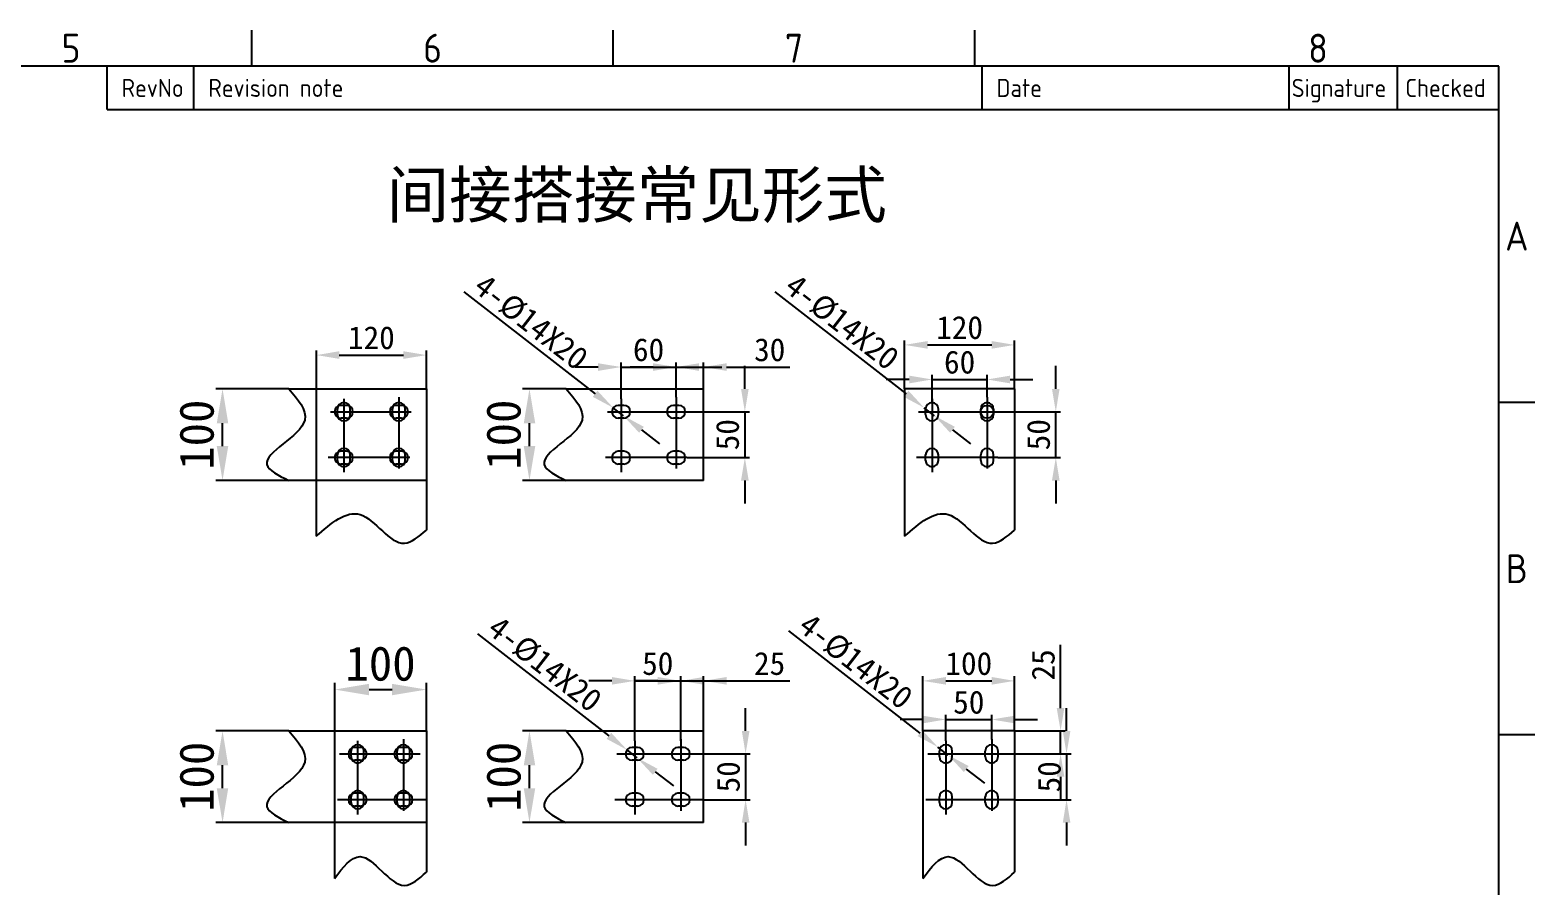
# Model space of a CAD drawing. Header units: millimetres. Extents: x 574498 to 1170950, y -60215 to -53982.
# Drawn here: x 586041 to 587682, y -58358 to -57424 of the extents above; entities that cross this region are included whole.
import ezdxf
from ezdxf.enums import TextEntityAlignment as Align

# ---------------------------------------------------------------- set-up
doc = ezdxf.new("R2010")
doc.units = ezdxf.units.MM
for name, color, linetype in [('01', 7, 'Continuous'), ('FRAME025', 7, 'Continuous'), ('FRAME050', 6, 'Continuous'), ('FRAME070', 5, 'Continuous')]:
    doc.layers.add(name, color=color, linetype=linetype)
doc.styles.add('ISOCP', font='isocp.shx')
doc.styles.get("Standard").update_dxf_attribs({"font": ''})
doc.styles.get('Standard').set_extended_font_data('NSimSun')
doc.dimstyles.new('ISO-25', dxfattribs={"dimtxt": 2.5, "dimasz": 2.5, "dimexe": 1.25, "dimexo": 0.625, "dimtad": 1, "dimtxsty": 'Standard', "dimcen": 2.5, "dimadec": 0, "dimazin": 0, "dimtfac": 1, "dimtmove": 0, "dimatfit": 3, "dimfxl": 1, "dimarcsym": 0})

# ---------------------------------------------------------------- blocks, each defined once
blk = doc.blocks.new('*D275')
at = {"layer": '01', "color": 0, "lineweight": -2}
for p, q in [((586373.5, -58188.5), (586373.5, -58135.9)), ((586473.5, -58188.5), (586473.5, -58135.9)), ((586411, -58143.4), (586436, -58143.4))]:
    blk.add_line(p, q, dxfattribs=at)
at = {"layer": '01', "color": 0}
for points in [[(586411, -58137.1), (586411, -58149.6), (586373.5, -58143.4)], [(586436, -58137.1), (586436, -58149.6), (586473.5, -58143.4)]]:
    blk.add_solid(points, dxfattribs=at)
at = {"layer": 'Defpoints', "color": 0}
for p in [(586473.5, -58143.4), (586373.5, -58188.5), (586473.5, -58188.5)]:
    blk.add_point(p, dxfattribs=at)
at = {"layer": '01', "color": 0, "insert": (586423.5, -58115.2), "char_height": 37.5, "attachment_point": 5}
blk.add_mtext('100', dxfattribs=at)
blk = doc.blocks.new('*D276')
at = {"layer": '01', "color": 0, "lineweight": -2}
for p, q in [((586323.5, -58188.5), (586243.7, -58188.5)), ((586251.2, -58251), (586251.2, -58226)), ((586323.5, -58288.5), (586243.7, -58288.5))]:
    blk.add_line(p, q, dxfattribs=at)
at = {"layer": '01', "color": 0}
for points in [[(586244.9, -58226), (586257.4, -58226), (586251.2, -58188.5)], [(586244.9, -58251), (586257.4, -58251), (586251.2, -58288.5)]]:
    blk.add_solid(points, dxfattribs=at)
at = {"layer": 'Defpoints', "color": 0}
for p in [(586251.2, -58188.5), (586323.5, -58188.5), (586323.5, -58288.5)]:
    blk.add_point(p, dxfattribs=at)
at = {"layer": '01', "color": 0, "insert": (586223.1, -58238.5), "char_height": 37.5, "attachment_point": 5, "rotation": 90}
blk.add_mtext('100', dxfattribs=at)
blk = doc.blocks.new('*D277')
at = {"layer": '01', "color": 0, "lineweight": -2}
for p, q in [((586625.8, -58188.5), (586578.4, -58188.5)), ((586585.9, -58251), (586585.9, -58226)), ((586625.8, -58288.5), (586578.4, -58288.5))]:
    blk.add_line(p, q, dxfattribs=at)
at = {"layer": '01', "color": 0}
for points in [[(586579.7, -58226), (586592.2, -58226), (586585.9, -58188.5)], [(586579.7, -58251), (586592.2, -58251), (586585.9, -58288.5)]]:
    blk.add_solid(points, dxfattribs=at)
at = {"layer": 'Defpoints', "color": 0}
for p in [(586585.9, -58188.5), (586625.8, -58188.5), (586625.8, -58288.5)]:
    blk.add_point(p, dxfattribs=at)
at = {"layer": '01', "color": 0, "insert": (586557.8, -58238.5), "char_height": 37.5, "attachment_point": 5, "rotation": 90}
blk.add_mtext('100', dxfattribs=at)
blk = doc.blocks.new('*D278')
at = {"layer": '01', "color": 0, "lineweight": -2}
for p, q in [((586675.8, -58133.9), (586650.8, -58133.9)), ((586700.8, -58199.4), (586700.8, -58128.9)), ((586700.8, -58133.9), (586750.8, -58133.9)), ((586750.8, -58199.4), (586750.8, -58128.9)), ((586775.8, -58133.9), (586800.8, -58133.9))]:
    blk.add_line(p, q, dxfattribs=at)
at = {"layer": '01', "color": 0}
for points in [[(586675.8, -58129.7), (586675.8, -58138), (586700.8, -58133.9)], [(586775.8, -58129.7), (586775.8, -58138), (586750.8, -58133.9)]]:
    blk.add_solid(points, dxfattribs=at)
at = {"layer": 'Defpoints', "color": 0}
for p in [(586750.8, -58133.9), (586700.8, -58199.4), (586750.8, -58199.4)]:
    blk.add_point(p, dxfattribs=at)
at = {"layer": '01', "color": 0, "insert": (586725.8, -58115.1), "char_height": 25, "attachment_point": 5}
blk.add_mtext('50', dxfattribs=at)
blk = doc.blocks.new('*D279')
at = {"layer": '01', "color": 0, "lineweight": -2}
for p, q in [((586725.8, -58133.9), (586700.8, -58133.9)), ((586750.8, -58188.5), (586750.8, -58128.9)), ((586750.8, -58133.9), (586775.8, -58133.9)), ((586775.8, -58188.5), (586775.8, -58128.9)), ((586800.8, -58133.9), (586869.8, -58133.9))]:
    blk.add_line(p, q, dxfattribs=at)
at = {"layer": '01', "color": 0}
for points in [[(586725.8, -58129.7), (586725.8, -58138), (586750.8, -58133.9)], [(586800.8, -58129.7), (586800.8, -58138), (586775.8, -58133.9)]]:
    blk.add_solid(points, dxfattribs=at)
at = {"layer": 'Defpoints', "color": 0}
for p in [(586775.8, -58133.9), (586750.8, -58188.5), (586775.8, -58188.5)]:
    blk.add_point(p, dxfattribs=at)
at = {"layer": '01', "color": 0, "insert": (586847.8, -58115.1), "char_height": 25, "attachment_point": 5}
blk.add_mtext('25', dxfattribs=at)
blk = doc.blocks.new('*D280')
at = {"layer": '01', "color": 0, "lineweight": -2}
for p, q in [((586821.6, -58188.5), (586821.6, -58163.5)), ((586769.2, -58213.5), (586826.6, -58213.5)), ((586821.6, -58213.5), (586821.6, -58263.5)), ((586775.8, -58263.5), (586826.6, -58263.5)), ((586821.6, -58288.5), (586821.6, -58313.5))]:
    blk.add_line(p, q, dxfattribs=at)
at = {"layer": '01', "color": 0}
for points in [[(586817.5, -58188.5), (586825.8, -58188.5), (586821.6, -58213.5)], [(586817.5, -58288.5), (586825.8, -58288.5), (586821.6, -58263.5)]]:
    blk.add_solid(points, dxfattribs=at)
at = {"layer": 'Defpoints', "color": 0}
for p in [(586769.2, -58213.5), (586775.8, -58263.5), (586821.6, -58263.5)]:
    blk.add_point(p, dxfattribs=at)
at = {"layer": '01', "color": 0, "insert": (586802.9, -58238.5), "char_height": 25, "attachment_point": 5, "rotation": 90}
blk.add_mtext('50', dxfattribs=at)
blk = doc.blocks.new('*D281')
at = {"layer": '01', "color": 0, "lineweight": -2}
for p, q in [((587040, -58199.4), (587040, -58171)), ((587090, -58197.7), (587090, -58171)), ((587015, -58176), (586990, -58176)), ((587040, -58176), (587090, -58176)), ((587115, -58176), (587140, -58176))]:
    blk.add_line(p, q, dxfattribs=at)
at = {"layer": '01', "color": 0}
for points in [[(587015, -58171.9), (587015, -58180.2), (587040, -58176)], [(587115, -58171.9), (587115, -58180.2), (587090, -58176)]]:
    blk.add_solid(points, dxfattribs=at)
at = {"layer": 'Defpoints', "color": 0}
for p in [(587090, -58176), (587040, -58199.4), (587090, -58197.7)]:
    blk.add_point(p, dxfattribs=at)
at = {"layer": '01', "color": 0, "insert": (587065, -58157.3), "char_height": 25, "attachment_point": 5}
blk.add_mtext('50', dxfattribs=at)
blk = doc.blocks.new('*D282')
at = {"layer": '01', "color": 0, "lineweight": -2}
for p, q in [((587015, -58188.5), (587015, -58128.9)), ((587040, -58133.9), (587090, -58133.9)), ((587115, -58188.5), (587115, -58128.9))]:
    blk.add_line(p, q, dxfattribs=at)
at = {"layer": '01', "color": 0}
for points in [[(587040, -58129.7), (587040, -58138), (587015, -58133.9)], [(587090, -58129.7), (587090, -58138), (587115, -58133.9)]]:
    blk.add_solid(points, dxfattribs=at)
at = {"layer": 'Defpoints', "color": 0}
for p in [(587115, -58133.9), (587015, -58188.5), (587115, -58188.5)]:
    blk.add_point(p, dxfattribs=at)
at = {"layer": '01', "color": 0, "insert": (587065, -58115.1), "char_height": 25, "attachment_point": 5}
blk.add_mtext('100', dxfattribs=at)
blk = doc.blocks.new('*D283')
at = {"layer": '01', "color": 0, "lineweight": -2}
for p, q in [((587165.1, -58163.5), (587165.1, -58094.5)), ((587115, -58188.5), (587170.1, -58188.5)), ((587165.1, -58213.5), (587165.1, -58188.5)), ((587108.4, -58213.5), (587170.1, -58213.5)), ((587165.1, -58238.5), (587165.1, -58263.5))]:
    blk.add_line(p, q, dxfattribs=at)
at = {"layer": '01', "color": 0}
for points in [[(587160.9, -58163.5), (587169.2, -58163.5), (587165.1, -58188.5)], [(587160.9, -58238.5), (587169.2, -58238.5), (587165.1, -58213.5)]]:
    blk.add_solid(points, dxfattribs=at)
at = {"layer": 'Defpoints', "color": 0}
for p in [(587115, -58188.5), (587165.1, -58188.5), (587108.4, -58213.5)]:
    blk.add_point(p, dxfattribs=at)
at = {"layer": '01', "color": 0, "insert": (587146.3, -58116.5), "char_height": 25, "attachment_point": 5, "rotation": 90}
blk.add_mtext('25', dxfattribs=at)
blk = doc.blocks.new('*D284')
at = {"layer": '01', "color": 0, "lineweight": -2}
for p, q in [((587171.6, -58188.5), (587171.6, -58163.5)), ((587108.4, -58213.5), (587176.6, -58213.5)), ((587171.6, -58213.5), (587171.6, -58263.5)), ((587115, -58263.5), (587176.6, -58263.5)), ((587171.6, -58288.5), (587171.6, -58313.5))]:
    blk.add_line(p, q, dxfattribs=at)
at = {"layer": '01', "color": 0}
for points in [[(587167.5, -58188.5), (587175.8, -58188.5), (587171.6, -58213.5)], [(587167.5, -58288.5), (587175.8, -58288.5), (587171.6, -58263.5)]]:
    blk.add_solid(points, dxfattribs=at)
at = {"layer": 'Defpoints', "color": 0}
for p in [(587108.4, -58213.5), (587115, -58263.5), (587171.6, -58263.5)]:
    blk.add_point(p, dxfattribs=at)
at = {"layer": '01', "color": 0, "insert": (587152.9, -58238.5), "char_height": 25, "attachment_point": 5, "rotation": 90}
blk.add_mtext('50', dxfattribs=at)
blk = doc.blocks.new('*D285')
at = {"layer": '01', "color": 0, "lineweight": -2}
for p, q in [((586529.3, -58082.5), (586672.5, -58193.9)), ((586703.3, -58217.8), (586692.3, -58209.2)), ((586723.1, -58233.1), (586742.8, -58248.5))]:
    blk.add_line(p, q, dxfattribs=at)
at = {"layer": '01', "color": 0}
for points in [[(586675.1, -58190.6), (586670, -58197.1), (586692.3, -58209.2)], [(586725.6, -58229.8), (586720.5, -58236.4), (586703.3, -58217.8)]]:
    blk.add_solid(points, dxfattribs=at)
at = {"layer": 'Defpoints', "color": 0}
for p in [(586692.3, -58209.2), (586703.3, -58217.8)]:
    blk.add_point(p, dxfattribs=at)
at = {"layer": '01', "color": 0, "insert": (586602.6, -58115.7), "char_height": 25, "attachment_point": 5, "rotation": 322.1492}
blk.add_mtext('4-%%C14X20', dxfattribs=at)
blk = doc.blocks.new('*D286')
at = {"layer": '01', "color": 0, "lineweight": -2}
for p, q in [((586323.5, -57815.4), (586243.7, -57815.4)), ((586251.2, -57877.9), (586251.2, -57852.9)), ((586323.5, -57915.4), (586243.7, -57915.4))]:
    blk.add_line(p, q, dxfattribs=at)
at = {"layer": '01', "color": 0}
for points in [[(586244.9, -57852.9), (586257.4, -57852.9), (586251.2, -57815.4)], [(586244.9, -57877.9), (586257.4, -57877.9), (586251.2, -57915.4)]]:
    blk.add_solid(points, dxfattribs=at)
at = {"layer": 'Defpoints', "color": 0}
for p in [(586251.2, -57815.4), (586323.5, -57815.4), (586323.5, -57915.4)]:
    blk.add_point(p, dxfattribs=at)
at = {"layer": '01', "color": 0, "insert": (586223.1, -57865.4), "char_height": 37.5, "attachment_point": 5, "rotation": 90}
blk.add_mtext('100', dxfattribs=at)
blk = doc.blocks.new('*D287')
at = {"layer": '01', "color": 0, "lineweight": -2}
for p, q in [((586353.5, -57815.4), (586353.5, -57773.6)), ((586378.5, -57778.6), (586448.5, -57778.6)), ((586473.5, -57815.4), (586473.5, -57773.6))]:
    blk.add_line(p, q, dxfattribs=at)
at = {"layer": '01', "color": 0}
for points in [[(586378.5, -57774.4), (586378.5, -57782.7), (586353.5, -57778.6)], [(586448.5, -57774.4), (586448.5, -57782.7), (586473.5, -57778.6)]]:
    blk.add_solid(points, dxfattribs=at)
at = {"layer": 'Defpoints', "color": 0}
for p in [(586473.5, -57778.6), (586353.5, -57815.4), (586473.5, -57815.4)]:
    blk.add_point(p, dxfattribs=at)
at = {"layer": '01', "color": 0, "insert": (586413.5, -57759.8), "char_height": 25, "attachment_point": 5}
blk.add_mtext('120', dxfattribs=at)
blk = doc.blocks.new('*D292')
at = {"layer": '01', "color": 0, "lineweight": -2}
for p, q in [((586625.8, -57815.4), (586578.4, -57815.4)), ((586585.9, -57877.9), (586585.9, -57852.9)), ((586625.8, -57915.4), (586578.4, -57915.4))]:
    blk.add_line(p, q, dxfattribs=at)
at = {"layer": '01', "color": 0}
for points in [[(586579.7, -57852.9), (586592.2, -57852.9), (586585.9, -57815.4)], [(586579.7, -57877.9), (586592.2, -57877.9), (586585.9, -57915.4)]]:
    blk.add_solid(points, dxfattribs=at)
at = {"layer": 'Defpoints', "color": 0}
for p in [(586585.9, -57815.4), (586625.8, -57815.4), (586625.8, -57915.4)]:
    blk.add_point(p, dxfattribs=at)
at = {"layer": '01', "color": 0, "insert": (586557.8, -57865.4), "char_height": 37.5, "attachment_point": 5, "rotation": 90}
blk.add_mtext('100', dxfattribs=at)
blk = doc.blocks.new('*D293')
at = {"layer": '01', "color": 0, "lineweight": -2}
for p, q in [((586995, -57815.4), (586995, -57762.5)), ((587115, -57815.4), (587115, -57762.5)), ((587020, -57767.5), (587090, -57767.5))]:
    blk.add_line(p, q, dxfattribs=at)
at = {"layer": '01', "color": 0}
for points in [[(587020, -57763.3), (587020, -57771.6), (586995, -57767.5)], [(587090, -57763.3), (587090, -57771.6), (587115, -57767.5)]]:
    blk.add_solid(points, dxfattribs=at)
at = {"layer": 'Defpoints', "color": 0}
for p in [(587115, -57767.5), (586995, -57815.4), (587115, -57815.4)]:
    blk.add_point(p, dxfattribs=at)
at = {"layer": '01', "color": 0, "insert": (587055, -57748.7), "char_height": 25, "attachment_point": 5}
blk.add_mtext('120', dxfattribs=at)
blk = doc.blocks.new('*D294')
at = {"layer": '01', "color": 0, "lineweight": -2}
for p, q in [((586660.8, -57791.6), (586635.8, -57791.6)), ((586685.8, -57826.3), (586685.8, -57786.6)), ((586685.8, -57791.6), (586745.8, -57791.6)), ((586745.8, -57824.6), (586745.8, -57786.6)), ((586770.8, -57791.6), (586795.8, -57791.6))]:
    blk.add_line(p, q, dxfattribs=at)
at = {"layer": '01', "color": 0}
for points in [[(586660.8, -57787.5), (586660.8, -57795.8), (586685.8, -57791.6)], [(586770.8, -57787.5), (586770.8, -57795.8), (586745.8, -57791.6)]]:
    blk.add_solid(points, dxfattribs=at)
at = {"layer": 'Defpoints', "color": 0}
for p in [(586745.8, -57791.6), (586685.8, -57826.3), (586745.8, -57824.6)]:
    blk.add_point(p, dxfattribs=at)
at = {"layer": '01', "color": 0, "insert": (586715.8, -57772.9), "char_height": 25, "attachment_point": 5}
blk.add_mtext('60', dxfattribs=at)
blk = doc.blocks.new('*D295')
at = {"layer": '01', "color": 0, "lineweight": -2}
for p, q in [((586720.8, -57791.6), (586695.8, -57791.6)), ((586745.8, -57815.4), (586745.8, -57786.6)), ((586745.8, -57791.6), (586775.8, -57791.6)), ((586775.8, -57815.4), (586775.8, -57786.6)), ((586800.8, -57791.6), (586870, -57791.6))]:
    blk.add_line(p, q, dxfattribs=at)
at = {"layer": '01', "color": 0}
for points in [[(586720.8, -57787.5), (586720.8, -57795.8), (586745.8, -57791.6)], [(586800.8, -57787.5), (586800.8, -57795.8), (586775.8, -57791.6)]]:
    blk.add_solid(points, dxfattribs=at)
at = {"layer": 'Defpoints', "color": 0}
for p in [(586775.8, -57791.6), (586745.8, -57815.4), (586775.8, -57815.4)]:
    blk.add_point(p, dxfattribs=at)
at = {"layer": '01', "color": 0, "insert": (586847.9, -57772.9), "char_height": 25, "attachment_point": 5}
blk.add_mtext('30', dxfattribs=at)
blk = doc.blocks.new('*D296')
at = {"layer": '01', "color": 0, "lineweight": -2}
for p, q in [((586820.8, -57815.4), (586820.8, -57790.4)), ((586759.2, -57840.4), (586825.8, -57840.4)), ((586820.8, -57840.4), (586820.8, -57890.4)), ((586757.7, -57890.4), (586825.8, -57890.4)), ((586820.8, -57915.4), (586820.8, -57940.4))]:
    blk.add_line(p, q, dxfattribs=at)
at = {"layer": '01', "color": 0}
for points in [[(586816.6, -57815.4), (586825, -57815.4), (586820.8, -57840.4)], [(586816.6, -57915.4), (586825, -57915.4), (586820.8, -57890.4)]]:
    blk.add_solid(points, dxfattribs=at)
at = {"layer": 'Defpoints', "color": 0}
for p in [(586759.2, -57840.4), (586757.7, -57890.4), (586820.8, -57890.4)]:
    blk.add_point(p, dxfattribs=at)
at = {"layer": '01', "color": 0, "insert": (586802, -57865.4), "char_height": 25, "attachment_point": 5, "rotation": 90}
blk.add_mtext('50', dxfattribs=at)
blk = doc.blocks.new('*D297')
at = {"layer": '01', "color": 0, "lineweight": -2}
for p, q in [((587000, -57805.2), (586975, -57805.2)), ((587025, -57830.4), (587025, -57800.2)), ((587025, -57805.2), (587085, -57805.2)), ((587085, -57824.6), (587085, -57800.2)), ((587110, -57805.2), (587135, -57805.2))]:
    blk.add_line(p, q, dxfattribs=at)
at = {"layer": '01', "color": 0}
for points in [[(587000, -57801), (587000, -57809.4), (587025, -57805.2)], [(587110, -57801), (587110, -57809.4), (587085, -57805.2)]]:
    blk.add_solid(points, dxfattribs=at)
at = {"layer": 'Defpoints', "color": 0}
for p in [(587085, -57805.2), (587085, -57824.6), (587025, -57830.4)]:
    blk.add_point(p, dxfattribs=at)
at = {"layer": '01', "color": 0, "insert": (587055, -57786.4), "char_height": 25, "attachment_point": 5}
blk.add_mtext('60', dxfattribs=at)
blk = doc.blocks.new('*D298')
at = {"layer": '01', "color": 0, "lineweight": -2}
for p, q in [((587159.9, -57815.4), (587159.9, -57790.4)), ((587098.4, -57840.4), (587164.9, -57840.4)), ((587159.9, -57890.4), (587159.9, -57840.4)), ((587096.8, -57890.4), (587164.9, -57890.4)), ((587159.9, -57915.4), (587159.9, -57940.4))]:
    blk.add_line(p, q, dxfattribs=at)
at = {"layer": '01', "color": 0}
for points in [[(587155.7, -57815.4), (587164, -57815.4), (587159.9, -57840.4)], [(587155.7, -57915.4), (587164, -57915.4), (587159.9, -57890.4)]]:
    blk.add_solid(points, dxfattribs=at)
at = {"layer": 'Defpoints', "color": 0}
for p in [(587098.4, -57840.4), (587159.9, -57840.4), (587096.8, -57890.4)]:
    blk.add_point(p, dxfattribs=at)
at = {"layer": '01', "color": 0, "insert": (587141.1, -57865.4), "char_height": 25, "attachment_point": 5, "rotation": 90}
blk.add_mtext('50', dxfattribs=at)
blk = doc.blocks.new('*D299')
at = {"layer": '01', "color": 0, "lineweight": -2}
for p, q in [((586514.3, -57709.5), (586657.5, -57820.8)), ((586688.3, -57844.7), (586677.3, -57836.1)), ((586708.1, -57860), (586727.8, -57875.4))]:
    blk.add_line(p, q, dxfattribs=at)
at = {"layer": '01', "color": 0}
for points in [[(586660.1, -57817.5), (586655, -57824.1), (586677.3, -57836.1)], [(586710.6, -57856.8), (586705.5, -57863.3), (586688.3, -57844.7)]]:
    blk.add_solid(points, dxfattribs=at)
at = {"layer": 'Defpoints', "color": 0}
for p in [(586677.3, -57836.1), (586688.3, -57844.7)]:
    blk.add_point(p, dxfattribs=at)
at = {"layer": '01', "color": 0, "insert": (586587.6, -57742.7), "char_height": 25, "attachment_point": 5, "rotation": 322.1492}
blk.add_mtext('4-%%C14X20', dxfattribs=at)
blk = doc.blocks.new('*D300')
at = {"layer": '01', "color": 0, "lineweight": -2}
for p, q in [((586853.5, -57709.5), (586996.7, -57820.8)), ((587027.5, -57844.7), (587016.4, -57836.1)), ((587047.2, -57860), (587067, -57875.4))]:
    blk.add_line(p, q, dxfattribs=at)
at = {"layer": '01', "color": 0}
for points in [[(586999.2, -57817.5), (586994.1, -57824.1), (587016.4, -57836.1)], [(587049.8, -57856.8), (587044.7, -57863.3), (587027.5, -57844.7)]]:
    blk.add_solid(points, dxfattribs=at)
at = {"layer": 'Defpoints', "color": 0}
for p in [(587016.4, -57836.1), (587027.5, -57844.7)]:
    blk.add_point(p, dxfattribs=at)
at = {"layer": '01', "color": 0, "insert": (586926.7, -57742.7), "char_height": 25, "attachment_point": 5, "rotation": 322.1492}
blk.add_mtext('4-%%C14X20', dxfattribs=at)
blk = doc.blocks.new('*D301')
at = {"layer": '01', "color": 0, "lineweight": -2}
for p, q in [((586868.5, -58079.5), (587011.7, -58190.9)), ((587042.5, -58214.8), (587031.4, -58206.2)), ((587062.2, -58230.1), (587082, -58245.5))]:
    blk.add_line(p, q, dxfattribs=at)
at = {"layer": '01', "color": 0}
for points in [[(587014.2, -58187.6), (587009.1, -58194.1), (587031.4, -58206.2)], [(587064.8, -58226.8), (587059.7, -58233.4), (587042.5, -58214.8)]]:
    blk.add_solid(points, dxfattribs=at)
at = {"layer": 'Defpoints', "color": 0}
for p in [(587031.4, -58206.2), (587042.5, -58214.8)]:
    blk.add_point(p, dxfattribs=at)
at = {"layer": '01', "color": 0, "insert": (586941.7, -58112.7), "char_height": 25, "attachment_point": 5, "rotation": 322.1492}
blk.add_mtext('4-%%C14X20', dxfattribs=at)

msp = doc.modelspace()

# ---------------------------------------------------------------- linework, layer by layer
at = {"layer": '01', "color": 4}
for p, q in [((586323.45209, -57815.41191), (586473.45209, -57815.41191)), ((586353.45209, -57815.41191), (586353.45209, -57976.21843)), ((586383.45209, -57826.31937), (586383.45209, -57906.43916)), ((586443.45209, -57824.57647), (586443.45209, -57902.42181)), ((586473.45209, -57815.41191), (586473.45209, -57969.44451)), ((586625.80212, -57815.41191), (586775.80212, -57815.41191)), ((586685.80212, -57826.31937), (586685.80212, -57906.43916)), ((586745.80212, -57824.57647), (586745.80212, -57902.42181)), ((586775.80212, -57915.41191), (586775.80212, -57815.41191)), ((586994.95151, -57815.41191), (586994.95151, -57976.21843)), ((587114.95151, -57815.41191), (586994.95151, -57815.41191)), ((587024.95151, -57826.31937), (587024.95151, -57906.43916)), ((587084.95151, -57824.57647), (587084.95151, -57902.42181)), ((587114.95151, -57815.41191), (587114.95151, -57969.44451)), ((586368.82799, -57840.41191), (586456.87514, -57840.41191)), ((586376.45209, -57843.41191), (586376.45209, -57837.41191)), ((586386.45209, -57833.41191), (586380.45209, -57833.41191)), ((586390.45209, -57843.41191), (586390.45209, -57837.41191)), ((586436.45209, -57843.41191), (586436.45209, -57837.41191)), ((586446.45209, -57833.41191), (586440.45209, -57833.41191)), ((586450.45209, -57843.41191), (586450.45209, -57837.41191)), ((586671.17801, -57840.41191), (586759.22516, -57840.41191)), ((586688.80212, -57833.41191), (586682.80212, -57833.41191)), ((586748.80212, -57833.41191), (586742.80212, -57833.41191)), ((587010.32741, -57840.41191), (587098.37456, -57840.41191)), ((587017.95151, -57843.41191), (587017.95151, -57837.41191)), ((587031.95151, -57843.41191), (587031.95151, -57837.41191)), ((587077.95151, -57843.41191), (587077.95151, -57837.41191)), ((587077.95151, -57843.41191), (587077.95151, -57837.41191)), ((587091.95151, -57843.41191), (587091.95151, -57837.41191)), ((587091.95151, -57837.41191), (587091.95151, -57843.41191)), ((586386.45209, -57847.41191), (586380.45209, -57847.41191)), ((586446.45209, -57847.41191), (586440.45209, -57847.41191)), ((586688.80212, -57847.41191), (586682.80212, -57847.41191)), ((586748.80212, -57847.41191), (586742.80212, -57847.41191)), ((586455.34022, -57890.41191), (586366.55946, -57890.41191)), ((586376.45209, -57893.41191), (586376.45209, -57887.41191)), ((586386.45209, -57883.41191), (586380.45209, -57883.41191)), ((586390.45209, -57893.41191), (586390.45209, -57887.41191)), ((586436.45209, -57893.41191), (586436.45209, -57887.41191)), ((586446.45209, -57883.41191), (586440.45209, -57883.41191)), ((586450.45209, -57893.41191), (586450.45209, -57887.41191)), ((586757.69025, -57890.41191), (586668.90948, -57890.41191)), ((586688.80212, -57883.41191), (586682.80212, -57883.41191)), ((586748.80212, -57883.41191), (586742.80212, -57883.41191)), ((587096.83964, -57890.41191), (587008.05888, -57890.41191)), ((587017.95151, -57893.41191), (587017.95151, -57887.41191)), ((587031.95151, -57893.41191), (587031.95151, -57887.41191)), ((587077.95151, -57893.41191), (587077.95151, -57887.41191)), ((587091.95151, -57893.41191), (587091.95151, -57887.41191)), ((586386.45209, -57897.41191), (586380.45209, -57897.41191)), ((586446.45209, -57897.41191), (586440.45209, -57897.41191)), ((586688.80212, -57897.41191), (586682.80212, -57897.41191)), ((586748.80212, -57897.41191), (586742.80212, -57897.41191)), ((586473.45209, -57915.41191), (586323.45209, -57915.41191)), ((586775.80212, -57915.41191), (586625.80212, -57915.41191)), ((586323.45209, -58188.48578), (586473.45209, -58188.48578)), ((586373.45209, -58188.48578), (586373.45209, -58349.2923)), ((586473.45209, -58188.48578), (586473.45209, -58342.51838)), ((586625.80212, -58188.48578), (586775.80212, -58188.48578)), ((586775.80212, -58288.48578), (586775.80212, -58188.48578)), ((587014.95151, -58188.48578), (587014.95151, -58349.2923)), ((587114.95151, -58188.48578), (587014.95151, -58188.48578)), ((587114.95151, -58188.48578), (587114.95151, -58342.51838)), ((586401.45209, -58206.48578), (586395.45209, -58206.48578)), ((586398.45209, -58199.39324), (586398.45209, -58279.51302)), ((586451.45209, -58206.48578), (586445.45209, -58206.48578)), ((586448.45209, -58197.65034), (586448.45209, -58275.49568)), ((586703.80212, -58206.48578), (586697.80212, -58206.48578)), ((586700.80212, -58199.39324), (586700.80212, -58279.51302)), ((586753.80212, -58206.48578), (586747.80212, -58206.48578)), ((586750.80212, -58197.65034), (586750.80212, -58275.49568)), ((587039.95151, -58199.39324), (587039.95151, -58279.51302)), ((587089.95151, -58197.65034), (587089.95151, -58275.49568)), ((586378.82799, -58213.48578), (586466.87514, -58213.48578)), ((586391.45209, -58216.48578), (586391.45209, -58210.48578)), ((586401.45209, -58220.48578), (586395.45209, -58220.48578)), ((586405.45209, -58216.48578), (586405.45209, -58210.48578)), ((586441.45209, -58216.48578), (586441.45209, -58210.48578)), ((586451.45209, -58220.48578), (586445.45209, -58220.48578)), ((586455.45209, -58216.48578), (586455.45209, -58210.48578)), ((586681.17801, -58213.48578), (586769.22516, -58213.48578)), ((586703.80212, -58220.48578), (586697.80212, -58220.48578)), ((586753.80212, -58220.48578), (586747.80212, -58220.48578)), ((587020.32741, -58213.48578), (587108.37456, -58213.48578)), ((587032.95151, -58216.48578), (587032.95151, -58210.48578)), ((587046.95151, -58216.48578), (587046.95151, -58210.48578)), ((587082.95151, -58216.48578), (587082.95151, -58210.48578)), ((587096.95151, -58216.48578), (587096.95151, -58210.48578)), ((586473.45209, -58263.48578), (586376.55946, -58263.48578)), ((586391.45209, -58266.48578), (586391.45209, -58260.48578)), ((586401.45209, -58256.48578), (586395.45209, -58256.48578)), ((586401.45209, -58270.48578), (586395.45209, -58270.48578)), ((586405.45209, -58266.48578), (586405.45209, -58260.48578)), ((586441.45209, -58266.48578), (586441.45209, -58260.48578)), ((586451.45209, -58256.48578), (586445.45209, -58256.48578)), ((586451.45209, -58270.48578), (586445.45209, -58270.48578)), ((586455.45209, -58266.48578), (586455.45209, -58260.48578)), ((586775.80212, -58263.48578), (586678.90948, -58263.48578)), ((586703.80212, -58256.48578), (586697.80212, -58256.48578)), ((586703.80212, -58270.48578), (586697.80212, -58270.48578)), ((586753.80212, -58256.48578), (586747.80212, -58256.48578)), ((586753.80212, -58270.48578), (586747.80212, -58270.48578)), ((587114.95151, -58263.48578), (587018.05888, -58263.48578)), ((587032.95151, -58266.48578), (587032.95151, -58260.48578)), ((587046.95151, -58266.48578), (587046.95151, -58260.48578)), ((587082.95151, -58266.48578), (587082.95151, -58260.48578)), ((587096.95151, -58266.48578), (587096.95151, -58260.48578)), ((586473.45209, -58288.48578), (586323.45209, -58288.48578)), ((586775.80212, -58288.48578), (586625.80212, -58288.48578))]:
    msp.add_line(p, q, dxfattribs=at)
at = {"layer": '01', "color": 1}
msp.add_circle((587084.95151, -57840.41191), 7, dxfattribs=at)
at = {"layer": '01', "color": 4}
for centre, start, end in [((586380.45209, -57840.41191), 90, 270), ((586383.45209, -57837.41191), 0, 180), ((586383.45209, -57843.41191), 180, 0), ((586386.45209, -57840.41191), 270, 90), ((586440.45209, -57840.41191), 90, 270), ((586443.45209, -57837.41191), 0, 180), ((586443.45209, -57843.41191), 180, 0), ((586446.45209, -57840.41191), 270, 90), ((586682.80212, -57840.41191), 90, 270), ((586688.80212, -57840.41191), 270, 90), ((586742.80212, -57840.41191), 90, 270), ((586748.80212, -57840.41191), 270, 90), ((587024.95151, -57837.41191), 0, 180), ((587024.95151, -57843.41191), 180, 0), ((587084.95151, -57837.41191), 0, 180), ((587084.95151, -57843.41191), 180, 0), ((586380.45209, -57890.41191), 90, 270), ((586383.45209, -57887.41191), 0, 180), ((586383.45209, -57893.41191), 180, 0), ((586386.45209, -57890.41191), 270, 90), ((586440.45209, -57890.41191), 90, 270), ((586443.45209, -57887.41191), 0, 180), ((586443.45209, -57893.41191), 180, 0), ((586446.45209, -57890.41191), 270, 90), ((586682.80212, -57890.41191), 90, 270), ((586688.80212, -57890.41191), 270, 90), ((586742.80212, -57890.41191), 90, 270), ((586748.80212, -57890.41191), 270, 90), ((587024.95151, -57887.41191), 0, 180), ((587024.95151, -57893.41191), 180, 0), ((587084.95151, -57887.41191), 0, 180), ((587084.95151, -57893.41191), 180, 0), ((586395.45209, -58213.48578), 90, 270), ((586398.45209, -58210.48578), 0, 180), ((586401.45209, -58213.48578), 270, 90), ((586445.45209, -58213.48578), 90, 270), ((586448.45209, -58210.48578), 0, 180), ((586451.45209, -58213.48578), 270, 90), ((586697.80212, -58213.48578), 90, 270), ((586703.80212, -58213.48578), 270, 90), ((586747.80212, -58213.48578), 90, 270), ((586753.80212, -58213.48578), 270, 90), ((587039.95151, -58210.48578), 0, 180), ((587089.95151, -58210.48578), 0, 180), ((586398.45209, -58216.48578), 180, 0), ((586448.45209, -58216.48578), 180, 0), ((587039.95151, -58216.48578), 180, 0), ((587089.95151, -58216.48578), 180, 0), ((586398.45209, -58260.48578), 0, 180), ((586448.45209, -58260.48578), 0, 180), ((587039.95151, -58260.48578), 0, 180), ((587089.95151, -58260.48578), 0, 180), ((586395.45209, -58263.48578), 90, 270), ((586398.45209, -58266.48578), 180, 0), ((586401.45209, -58263.48578), 270, 90), ((586445.45209, -58263.48578), 90, 270), ((586448.45209, -58266.48578), 180, 0), ((586451.45209, -58263.48578), 270, 90), ((586697.80212, -58263.48578), 90, 270), ((586703.80212, -58263.48578), 270, 90), ((586747.80212, -58263.48578), 90, 270), ((586753.80212, -58263.48578), 270, 90), ((587039.95151, -58266.48578), 180, 0), ((587089.95151, -58266.48578), 180, 0)]:
    msp.add_arc(centre, 7, start, end, dxfattribs=at)
for points in [[(586323.45209, -57815.41191), (586340.88883, -57849.4892), (586299.60904, -57898.03987), (586323.45209, -57915.41191)], [(586625.80212, -57815.41191), (586643.23885, -57849.4892), (586601.95906, -57898.03987), (586625.80212, -57915.41191)], [(586353.45209, -57976.21843), (586401.18586, -57952.51104), (586449.49091, -57983.83842), (586473.45209, -57969.44451)], [(586994.95151, -57976.21843), (587042.68528, -57952.51104), (587090.99032, -57983.83842), (587114.95151, -57969.44451)], [(586323.45209, -58188.48578), (586340.88883, -58222.56307), (586299.60904, -58271.11374), (586323.45209, -58288.48578)], [(586625.80212, -58188.48578), (586643.23885, -58222.56307), (586601.95906, -58271.11374), (586625.80212, -58288.48578)], [(586373.45209, -58349.2923), (586401.18586, -58325.58491), (586449.49091, -58356.91229), (586473.45209, -58342.51838)], [(587014.95151, -58349.2923), (587042.68528, -58325.58491), (587090.99032, -58356.91229), (587114.95151, -58342.51838)]]:
    msp.add_spline(points, degree=3, dxfattribs=at)
at = {"layer": 'FRAME050'}
for p, q in [((586283.07531, -57463.56646), (586283.07531, -57424.14214)), ((586677.31851, -57463.56646), (586677.31851, -57424.14214)), ((587071.56171, -57463.56646), (587071.56171, -57424.14214)), ((587682.35506, -57830.21264), (587642.93074, -57830.21264)), ((587682.35506, -58192.91638), (587642.93074, -58192.91638))]:
    msp.add_line(p, q, dxfattribs=at)
at = {"layer": 'FRAME070'}
for p, q in [((587642.93074, -57463.56646), (584628.52598, -57463.56646)), ((586125.37803, -57510.87565), (586125.37803, -57463.56646)), ((586219.9964, -57510.87565), (586219.9964, -57463.56646)), ((587079.44657, -57510.87565), (587079.44657, -57463.56646)), ((587414.26968, -57510.87565), (587414.26968, -57463.56646)), ((587532.54264, -57510.87565), (587532.54264, -57463.56646)), ((587642.93074, -59647.67379), (587642.93074, -57463.56646)), ((586125.37803, -57510.87565), (587642.93074, -57510.87565))]:
    msp.add_line(p, q, dxfattribs=at)

# ---------------------------------------------------------------- texts
at = {"layer": '01', "color": 4}
msp.add_text('间接搭接常见形式', height=50, dxfattribs=at).set_placement((586430.04399, -57628.72573))
at = {"layer": 'FRAME025', "style": 'ISOCP'}
for s, p in [('RevNo', (586141.14776, -57487.22105)), ('Revision note', (586235.76612, -57487.22105)), ('Date', (587095.2163, -57487.22105)), ('Signature', (587417.1161, -57487.22105)), ('Checked', (587541.0819, -57487.22105))]:
    msp.add_text(s, height=19.71216, dxfattribs=at).set_placement(p, align=Align.MIDDLE_LEFT)
at = {"layer": 'FRAME050', "style": 'ISOCP'}
for s, p in [('5', (586085.95371, -57443.8543)), ('6', (586480.19691, -57443.8543)), ('7', (586874.44011, -57443.8543)), ('8', (587445.80914, -57443.8543)), ('A', (587662.6429, -57648.86077)), ('B', (587662.6429, -58011.56451))]:
    msp.add_text(s, height=31.53946, dxfattribs=at).set_placement(p, align=Align.MIDDLE)

# ---------------------------------------------------------------- dimensions: what is measured, and where the dimension line sits
at = {"layer": '01', "color": 4}
for p1, p2, picture, middle in [((586688.3294, -57844.70716), (586677.27484, -57836.11666), '*D299', (586587.55617, -57742.65041)), ((587027.47879, -57844.70716), (587016.42423, -57836.11666), '*D300', (586926.70557, -57742.65041)), ((586703.3294, -58217.78103), (586692.27484, -58209.19053), '*D285', (586602.55617, -58115.72428)), ((587042.47879, -58214.78103), (587031.42423, -58206.19053), '*D301', (586941.70557, -58112.72428))]:
    dim = msp.add_diameter_dim_2p(p1=p1, p2=p2, text='4-%%C14X20', dimstyle='ISO-25', override={"dimscale": 10, "dimexe": 0.5, "dimexo": 0, "dimfxl": 200}, dxfattribs=at)
    dim.commit()
    dim.dimension.update_dxf_attribs({"geometry": picture, "text_midpoint": middle})
for base, p1, p2, override, picture, middle in [((586473.45209, -57778.55734), (586353.45209, -57815.41191), (586473.45209, -57815.41191), {"dimscale": 10, "dimexe": 0.5, "dimexo": 0, "dimfxl": 200}, '*D287', (586413.45209, -57759.80734)), ((587114.95151, -57767.47894), (586994.95151, -57815.41191), (587114.95151, -57815.41191), {"dimscale": 10, "dimexe": 0.5, "dimexo": 0, "dimfxl": 200}, '*D293', (587054.95151, -57748.72894)), ((586745.80212, -57791.63708), (586685.80212, -57826.31937), (586745.80212, -57824.57647), {"dimscale": 10, "dimexe": 0.5, "dimexo": 0, "dimfxl": 200}, '*D294', (586715.80212, -57772.88708)), ((586775.80212, -57791.63708), (586745.80212, -57815.41191), (586775.80212, -57815.41191), {"dimscale": 10, "dimexe": 0.5, "dimexo": 0, "dimfxl": 200}, '*D295', (586847.88545, -57772.88708)), ((587084.95151, -57805.19293), (587024.95151, -57830.41191), (587084.95151, -57824.57647), {"dimscale": 10, "dimexe": 0.5, "dimexo": 0, "dimfxl": 200}, '*D297', (587054.95151, -57786.44293)), ((586473.45209, -58143.37082), (586373.45209, -58188.48578), (586473.45209, -58188.48578), {"dimscale": 15, "dimexe": 0.5, "dimexo": 0, "dimfxl": 200}, '*D275', (586423.45209, -58115.24582)), ((586750.80212, -58133.86903), (586700.80212, -58199.39324), (586750.80212, -58199.39324), {"dimscale": 10, "dimexe": 0.5, "dimexo": 0, "dimfxl": 200}, '*D278', (586725.80212, -58115.11903)), ((586775.80212, -58133.86903), (586750.80212, -58188.48578), (586775.80212, -58188.48578), {"dimscale": 10, "dimexe": 0.5, "dimexo": 0, "dimfxl": 200}, '*D279', (586847.816, -58115.11903)), ((587114.95151, -58133.86903), (587014.95151, -58188.48578), (587114.95151, -58188.48578), {"dimscale": 10, "dimexe": 0.5, "dimexo": 0, "dimfxl": 200}, '*D282', (587064.95151, -58115.11903)), ((587089.95151, -58176.02575), (587039.95151, -58199.39324), (587089.95151, -58197.65034), {"dimscale": 10, "dimexe": 0.5, "dimexo": 0, "dimfxl": 200}, '*D281', (587064.95151, -58157.27575))]:
    dim = msp.add_linear_dim(base=base, p1=p1, p2=p2, dimstyle='ISO-25', override=override, dxfattribs=at)
    dim.commit()
    dim.dimension.update_dxf_attribs({"geometry": picture, "text_midpoint": middle})
for base, p1, p2, override, picture, middle in [((586820.79761, -57890.41191), (586759.22516, -57840.41191), (586757.69025, -57890.41191), {"dimscale": 10, "dimexe": 0.5, "dimexo": 0, "dimfxl": 200}, '*D296', (586802.04761, -57865.41191)), ((587159.8724, -57840.41191), (587096.83964, -57890.41191), (587098.37456, -57840.41191), {"dimscale": 10, "dimexe": 0.5, "dimexo": 0, "dimfxl": 200}, '*D298', (587141.1224, -57865.41191)), ((586251.18242, -57815.41191), (586323.45209, -57915.41191), (586323.45209, -57815.41191), {"dimscale": 15, "dimexe": 0.5, "dimexo": 0, "dimfxl": 200}, '*D286', (586223.05742, -57865.41191)), ((586585.91728, -57815.41191), (586625.80212, -57915.41191), (586625.80212, -57815.41191), {"dimscale": 15, "dimexe": 0.5, "dimexo": 0, "dimfxl": 200}, '*D292', (586557.79228, -57865.41191)), ((587165.05465, -58188.48578), (587108.37456, -58213.48578), (587114.95151, -58188.48578), {"dimscale": 10, "dimexe": 0.5, "dimexo": 0, "dimfxl": 200}, '*D283', (587146.30465, -58116.47189)), ((586821.61964, -58263.48578), (586769.22516, -58213.48578), (586775.80212, -58263.48578), {"dimscale": 10, "dimexe": 0.5, "dimexo": 0, "dimfxl": 200}, '*D280', (586802.86964, -58238.48578)), ((587171.6316, -58263.48578), (587108.37456, -58213.48578), (587114.95151, -58263.48578), {"dimscale": 10, "dimexe": 0.5, "dimexo": 0, "dimfxl": 200}, '*D284', (587152.8816, -58238.48578)), ((586251.18242, -58188.48578), (586323.45209, -58288.48578), (586323.45209, -58188.48578), {"dimscale": 15, "dimexe": 0.5, "dimexo": 0, "dimfxl": 200}, '*D276', (586223.05742, -58238.48578)), ((586585.91728, -58188.48578), (586625.80212, -58288.48578), (586625.80212, -58188.48578), {"dimscale": 15, "dimexe": 0.5, "dimexo": 0, "dimfxl": 200}, '*D277', (586557.79228, -58238.48578))]:
    dim = msp.add_linear_dim(base=base, p1=p1, p2=p2, angle=90, dimstyle='ISO-25', override=override, dxfattribs=at)
    dim.commit()
    dim.dimension.update_dxf_attribs({"geometry": picture, "text_midpoint": middle})

doc.saveas('drawing.dxf')
